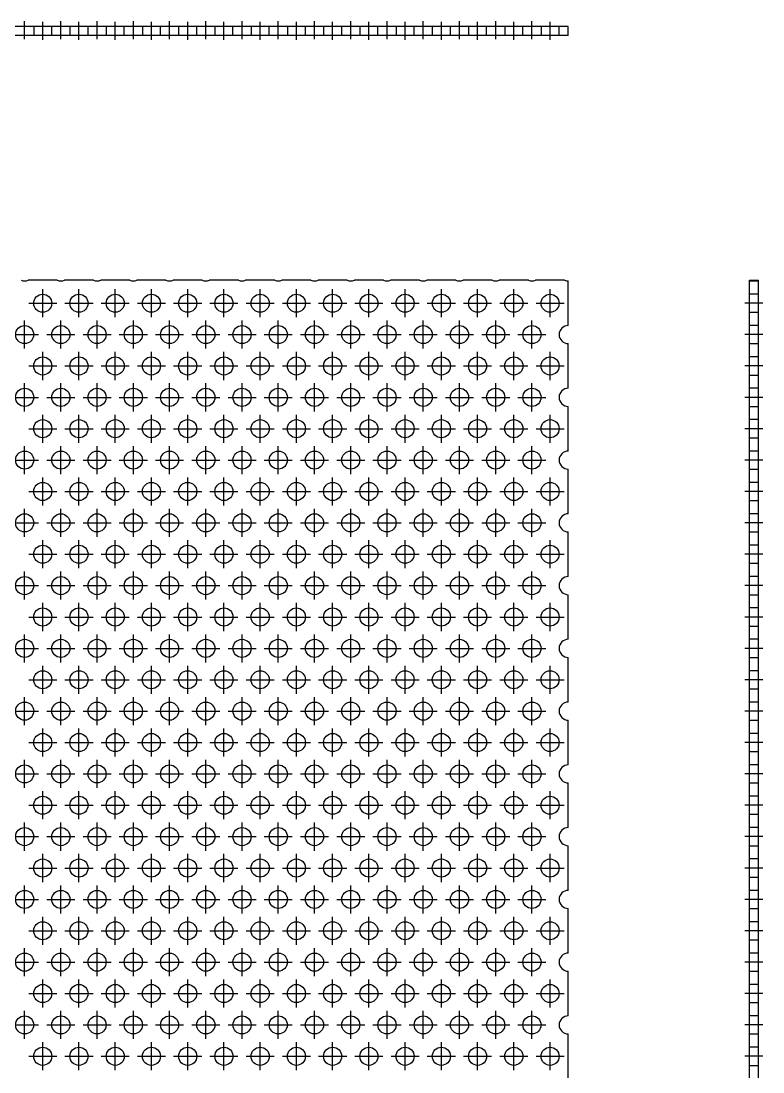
# Model space of a CAD drawing. Extents: x 0 to 161, y -8 to 124.
# Drawn here: x 119.8 to 160.8, y 66.3 to 124.3 of the extents above; entities that cross this region are included whole.
import ezdxf

# ---------------------------------------------------------------- set-up
doc = ezdxf.new("R2010")
doc.units = 0
doc.header["$LTSCALE"] = 0.5
doc.linetypes.add('CENTER', pattern=[50.8, 31.75, -6.35, 6.35, -6.35])
doc.linetypes.add('DASHED', pattern=[19.05, 12.7, -6.35])
for name, color, linetype in [('MSM_CENTER', 1, 'CENTER'), ('MSM_CONTINUOUS', 7, 'CONTINUOUS'), ('MSM_DASHED', 4, 'DASHED')]:
    doc.layers.add(name, color=color, linetype=linetype)

msp = doc.modelspace()

# ---------------------------------------------------------------- linework, layer by layer
at = {"layer": 'MSM_CENTER'}
for p, q in [((120, 123.304), (120, 124.304)), ((121, 123.257), (121, 124.257)), ((122, 123.304), (122, 124.304)), ((123, 123.257), (123, 124.257)), ((124, 123.304), (124, 124.304)), ((125, 123.257), (125, 124.257)), ((126, 123.304), (126, 124.304)), ((127, 123.257), (127, 124.257)), ((128, 123.304), (128, 124.304)), ((129, 123.257), (129, 124.257)), ((130, 123.304), (130, 124.304)), ((131, 123.257), (131, 124.257)), ((132, 123.304), (132, 124.304)), ((133, 123.257), (133, 124.257)), ((134, 123.304), (134, 124.304)), ((135, 123.257), (135, 124.257)), ((136, 123.304), (136, 124.304)), ((137, 123.257), (137, 124.257)), ((138, 123.304), (138, 124.304)), ((139, 123.257), (139, 124.257)), ((140, 123.304), (140, 124.304)), ((141, 123.257), (141, 124.257)), ((142, 123.304), (142, 124.304)), ((143, 123.257), (143, 124.257)), ((144, 123.304), (144, 124.304)), ((145, 123.257), (145, 124.257)), ((146, 123.304), (146, 124.304)), ((147, 123.257), (147, 124.257)), ((148, 123.304), (148, 124.304)), ((149, 123.257), (149, 124.257)), ((121, 107.952), (121, 109.502)), ((123, 107.952), (123, 109.502)), ((125, 107.952), (125, 109.502)), ((127, 107.952), (127, 109.502)), ((129, 107.952), (129, 109.502)), ((131, 107.952), (131, 109.502)), ((133, 107.952), (133, 109.502)), ((135, 107.952), (135, 109.502)), ((137, 107.952), (137, 109.502)), ((139, 107.952), (139, 109.502)), ((141, 107.952), (141, 109.502)), ((143, 107.952), (143, 109.502)), ((145, 107.952), (145, 109.502)), ((147, 107.952), (147, 109.502)), ((149, 107.952), (149, 109.502)), ((120.225, 108.727), (121.775, 108.727)), ((122.225, 108.727), (123.775, 108.727)), ((124.225, 108.727), (125.775, 108.727)), ((126.225, 108.727), (127.775, 108.727)), ((128.225, 108.727), (129.775, 108.727)), ((130.225, 108.727), (131.775, 108.727)), ((132.225, 108.727), (133.775, 108.727)), ((134.225, 108.727), (135.775, 108.727)), ((136.225, 108.727), (137.775, 108.727)), ((138.225, 108.727), (139.775, 108.727)), ((140.225, 108.727), (141.775, 108.727)), ((142.225, 108.727), (143.775, 108.727)), ((144.225, 108.727), (145.775, 108.727)), ((146.225, 108.727), (147.775, 108.727)), ((148.225, 108.727), (149.775, 108.727)), ((160.75, 108.727), (159.75, 108.727)), ((120, 106.22), (120, 107.77)), ((122, 106.22), (122, 107.77)), ((124, 106.22), (124, 107.77)), ((126, 106.22), (126, 107.77)), ((128, 106.22), (128, 107.77)), ((130, 106.22), (130, 107.77)), ((132, 106.22), (132, 107.77)), ((134, 106.22), (134, 107.77)), ((136, 106.22), (136, 107.77)), ((138, 106.22), (138, 107.77)), ((140, 106.22), (140, 107.77)), ((142, 106.22), (142, 107.77)), ((144, 106.22), (144, 107.77)), ((146, 106.22), (146, 107.77)), ((148, 106.22), (148, 107.77)), ((119.225, 106.995), (120.775, 106.995)), ((121.225, 106.995), (122.775, 106.995)), ((123.225, 106.995), (124.775, 106.995)), ((125.225, 106.995), (126.775, 106.995)), ((127.225, 106.995), (128.775, 106.995)), ((129.225, 106.995), (130.775, 106.995)), ((131.225, 106.995), (132.775, 106.995)), ((133.225, 106.995), (134.775, 106.995)), ((135.225, 106.995), (136.775, 106.995)), ((137.225, 106.995), (138.775, 106.995)), ((139.225, 106.995), (140.775, 106.995)), ((141.225, 106.995), (142.775, 106.995)), ((143.225, 106.995), (144.775, 106.995)), ((145.225, 106.995), (146.775, 106.995)), ((147.225, 106.995), (148.775, 106.995)), ((160.75, 106.995), (159.75, 106.995)), ((121, 104.488), (121, 106.038)), ((123, 104.488), (123, 106.038)), ((125, 104.488), (125, 106.038)), ((127, 104.488), (127, 106.038)), ((129, 104.488), (129, 106.038)), ((131, 104.488), (131, 106.038)), ((133, 104.488), (133, 106.038)), ((135, 104.488), (135, 106.038)), ((137, 104.488), (137, 106.038)), ((139, 104.488), (139, 106.038)), ((141, 104.488), (141, 106.038)), ((143, 104.488), (143, 106.038)), ((145, 104.488), (145, 106.038)), ((147, 104.488), (147, 106.038)), ((149, 104.488), (149, 106.038)), ((120.225, 105.263), (121.775, 105.263)), ((122.225, 105.263), (123.775, 105.263)), ((124.225, 105.263), (125.775, 105.263)), ((126.225, 105.263), (127.775, 105.263)), ((128.225, 105.263), (129.775, 105.263)), ((130.225, 105.263), (131.775, 105.263)), ((132.225, 105.263), (133.775, 105.263)), ((134.225, 105.263), (135.775, 105.263)), ((136.225, 105.263), (137.775, 105.263)), ((138.225, 105.263), (139.775, 105.263)), ((140.225, 105.263), (141.775, 105.263)), ((142.225, 105.263), (143.775, 105.263)), ((144.225, 105.263), (145.775, 105.263)), ((146.225, 105.263), (147.775, 105.263)), ((148.225, 105.263), (149.775, 105.263)), ((160.75, 105.263), (159.75, 105.263)), ((120, 102.756), (120, 104.306)), ((122, 102.756), (122, 104.306)), ((124, 102.756), (124, 104.306)), ((126, 102.756), (126, 104.306)), ((128, 102.756), (128, 104.306)), ((130, 102.756), (130, 104.306)), ((132, 102.756), (132, 104.306)), ((134, 102.756), (134, 104.306)), ((136, 102.756), (136, 104.306)), ((138, 102.756), (138, 104.306)), ((140, 102.756), (140, 104.306)), ((142, 102.756), (142, 104.306)), ((144, 102.756), (144, 104.306)), ((146, 102.756), (146, 104.306)), ((148, 102.756), (148, 104.306)), ((119.225, 103.531), (120.775, 103.531)), ((121.225, 103.531), (122.775, 103.531)), ((123.225, 103.531), (124.775, 103.531)), ((125.225, 103.531), (126.775, 103.531)), ((127.225, 103.531), (128.775, 103.531)), ((129.225, 103.531), (130.775, 103.531)), ((131.225, 103.531), (132.775, 103.531)), ((133.225, 103.531), (134.775, 103.531)), ((135.225, 103.531), (136.775, 103.531)), ((137.225, 103.531), (138.775, 103.531)), ((139.225, 103.531), (140.775, 103.531)), ((141.225, 103.531), (142.775, 103.531)), ((143.225, 103.531), (144.775, 103.531)), ((145.225, 103.531), (146.775, 103.531)), ((147.225, 103.531), (148.775, 103.531)), ((160.75, 103.531), (159.75, 103.531)), ((121, 101.024), (121, 102.574)), ((123, 101.024), (123, 102.574)), ((125, 101.024), (125, 102.574)), ((127, 101.024), (127, 102.574)), ((129, 101.024), (129, 102.574)), ((131, 101.024), (131, 102.574)), ((133, 101.024), (133, 102.574)), ((135, 101.024), (135, 102.574)), ((137, 101.024), (137, 102.574)), ((139, 101.024), (139, 102.574)), ((141, 101.024), (141, 102.574)), ((143, 101.024), (143, 102.574)), ((145, 101.024), (145, 102.574)), ((147, 101.024), (147, 102.574)), ((149, 101.024), (149, 102.574)), ((120.225, 101.799), (121.775, 101.799)), ((122.225, 101.799), (123.775, 101.799)), ((124.225, 101.799), (125.775, 101.799)), ((126.225, 101.799), (127.775, 101.799)), ((128.225, 101.799), (129.775, 101.799)), ((130.225, 101.799), (131.775, 101.799)), ((132.225, 101.799), (133.775, 101.799)), ((134.225, 101.799), (135.775, 101.799)), ((136.225, 101.799), (137.775, 101.799)), ((138.225, 101.799), (139.775, 101.799)), ((140.225, 101.799), (141.775, 101.799)), ((142.225, 101.799), (143.775, 101.799)), ((144.225, 101.799), (145.775, 101.799)), ((146.225, 101.799), (147.775, 101.799)), ((148.225, 101.799), (149.775, 101.799)), ((160.75, 101.799), (159.75, 101.799)), ((120, 99.292), (120, 100.842)), ((122, 99.292), (122, 100.842)), ((124, 99.292), (124, 100.842)), ((126, 99.292), (126, 100.842)), ((128, 99.292), (128, 100.842)), ((130, 99.292), (130, 100.842)), ((132, 99.292), (132, 100.842)), ((134, 99.292), (134, 100.842)), ((136, 99.292), (136, 100.842)), ((138, 99.292), (138, 100.842)), ((140, 99.292), (140, 100.842)), ((142, 99.292), (142, 100.842)), ((144, 99.292), (144, 100.842)), ((146, 99.292), (146, 100.842)), ((148, 99.292), (148, 100.842)), ((119.225, 100.067), (120.775, 100.067)), ((121.225, 100.067), (122.775, 100.067)), ((123.225, 100.067), (124.775, 100.067)), ((125.225, 100.067), (126.775, 100.067)), ((127.225, 100.067), (128.775, 100.067)), ((129.225, 100.067), (130.775, 100.067)), ((131.225, 100.067), (132.775, 100.067)), ((133.225, 100.067), (134.775, 100.067)), ((135.225, 100.067), (136.775, 100.067)), ((137.225, 100.067), (138.775, 100.067)), ((139.225, 100.067), (140.775, 100.067)), ((141.225, 100.067), (142.775, 100.067)), ((143.225, 100.067), (144.775, 100.067)), ((145.225, 100.067), (146.775, 100.067)), ((147.225, 100.067), (148.775, 100.067)), ((160.75, 100.067), (159.75, 100.067)), ((121, 97.56), (121, 99.11)), ((123, 97.56), (123, 99.11)), ((125, 97.56), (125, 99.11)), ((127, 97.56), (127, 99.11)), ((129, 97.56), (129, 99.11)), ((131, 97.56), (131, 99.11)), ((133, 97.56), (133, 99.11)), ((135, 97.56), (135, 99.11)), ((137, 97.56), (137, 99.11)), ((139, 97.56), (139, 99.11)), ((141, 97.56), (141, 99.11)), ((143, 97.56), (143, 99.11)), ((145, 97.56), (145, 99.11)), ((147, 97.56), (147, 99.11)), ((149, 97.56), (149, 99.11)), ((120.225, 98.335), (121.775, 98.335)), ((122.225, 98.335), (123.775, 98.335)), ((124.225, 98.335), (125.775, 98.335)), ((126.225, 98.335), (127.775, 98.335)), ((128.225, 98.335), (129.775, 98.335)), ((130.225, 98.335), (131.775, 98.335)), ((132.225, 98.335), (133.775, 98.335)), ((134.225, 98.335), (135.775, 98.335)), ((136.225, 98.335), (137.775, 98.335)), ((138.225, 98.335), (139.775, 98.335)), ((140.225, 98.335), (141.775, 98.335)), ((142.225, 98.335), (143.775, 98.335)), ((144.225, 98.335), (145.775, 98.335)), ((146.225, 98.335), (147.775, 98.335)), ((148.225, 98.335), (149.775, 98.335)), ((160.75, 98.335), (159.75, 98.335)), ((120, 95.828), (120, 97.378)), ((122, 95.828), (122, 97.378)), ((124, 95.828), (124, 97.378)), ((126, 95.828), (126, 97.378)), ((128, 95.828), (128, 97.378)), ((130, 95.828), (130, 97.378)), ((132, 95.828), (132, 97.378)), ((134, 95.828), (134, 97.378)), ((136, 95.828), (136, 97.378)), ((138, 95.828), (138, 97.378)), ((140, 95.828), (140, 97.378)), ((142, 95.828), (142, 97.378)), ((144, 95.828), (144, 97.378)), ((146, 95.828), (146, 97.378)), ((148, 95.828), (148, 97.378)), ((119.225, 96.603), (120.775, 96.603)), ((121.225, 96.603), (122.775, 96.603)), ((123.225, 96.603), (124.775, 96.603)), ((125.225, 96.603), (126.775, 96.603)), ((127.225, 96.603), (128.775, 96.603)), ((129.225, 96.603), (130.775, 96.603)), ((131.225, 96.603), (132.775, 96.603)), ((133.225, 96.603), (134.775, 96.603)), ((135.225, 96.603), (136.775, 96.603)), ((137.225, 96.603), (138.775, 96.603)), ((139.225, 96.603), (140.775, 96.603)), ((141.225, 96.603), (142.775, 96.603)), ((143.225, 96.603), (144.775, 96.603)), ((145.225, 96.603), (146.775, 96.603)), ((147.225, 96.603), (148.775, 96.603)), ((160.75, 96.603), (159.75, 96.603)), ((121, 94.095), (121, 95.645)), ((123, 94.095), (123, 95.645)), ((125, 94.095), (125, 95.645)), ((127, 94.095), (127, 95.645)), ((129, 94.095), (129, 95.645)), ((131, 94.095), (131, 95.645)), ((133, 94.095), (133, 95.645)), ((135, 94.095), (135, 95.645)), ((137, 94.095), (137, 95.645)), ((139, 94.095), (139, 95.645)), ((141, 94.095), (141, 95.645)), ((143, 94.095), (143, 95.645)), ((145, 94.095), (145, 95.645)), ((147, 94.095), (147, 95.645)), ((149, 94.095), (149, 95.645)), ((120.225, 94.87), (121.775, 94.87)), ((122.225, 94.87), (123.775, 94.87)), ((124.225, 94.87), (125.775, 94.87)), ((126.225, 94.87), (127.775, 94.87)), ((128.225, 94.87), (129.775, 94.87)), ((130.225, 94.87), (131.775, 94.87)), ((132.225, 94.87), (133.775, 94.87)), ((134.225, 94.87), (135.775, 94.87)), ((136.225, 94.87), (137.775, 94.87)), ((138.225, 94.87), (139.775, 94.87)), ((140.225, 94.87), (141.775, 94.87)), ((142.225, 94.87), (143.775, 94.87)), ((144.225, 94.87), (145.775, 94.87)), ((146.225, 94.87), (147.775, 94.87)), ((148.225, 94.87), (149.775, 94.87)), ((160.75, 94.87), (159.75, 94.87)), ((120, 92.363), (120, 93.913)), ((122, 92.363), (122, 93.913)), ((124, 92.363), (124, 93.913)), ((126, 92.363), (126, 93.913)), ((128, 92.363), (128, 93.913)), ((130, 92.363), (130, 93.913)), ((132, 92.363), (132, 93.913)), ((134, 92.363), (134, 93.913)), ((136, 92.363), (136, 93.913)), ((138, 92.363), (138, 93.913)), ((140, 92.363), (140, 93.913)), ((142, 92.363), (142, 93.913)), ((144, 92.363), (144, 93.913)), ((146, 92.363), (146, 93.913)), ((148, 92.363), (148, 93.913)), ((119.225, 93.138), (120.775, 93.138)), ((121.225, 93.138), (122.775, 93.138)), ((123.225, 93.138), (124.775, 93.138)), ((125.225, 93.138), (126.775, 93.138)), ((127.225, 93.138), (128.775, 93.138)), ((129.225, 93.138), (130.775, 93.138)), ((131.225, 93.138), (132.775, 93.138)), ((133.225, 93.138), (134.775, 93.138)), ((135.225, 93.138), (136.775, 93.138)), ((137.225, 93.138), (138.775, 93.138)), ((139.225, 93.138), (140.775, 93.138)), ((141.225, 93.138), (142.775, 93.138)), ((143.225, 93.138), (144.775, 93.138)), ((145.225, 93.138), (146.775, 93.138)), ((147.225, 93.138), (148.775, 93.138)), ((160.75, 93.138), (159.75, 93.138)), ((121, 90.631), (121, 92.181)), ((123, 90.631), (123, 92.181)), ((125, 90.631), (125, 92.181)), ((127, 90.631), (127, 92.181)), ((129, 90.631), (129, 92.181)), ((131, 90.631), (131, 92.181)), ((133, 90.631), (133, 92.181)), ((135, 90.631), (135, 92.181)), ((137, 90.631), (137, 92.181)), ((139, 90.631), (139, 92.181)), ((141, 90.631), (141, 92.181)), ((143, 90.631), (143, 92.181)), ((145, 90.631), (145, 92.181)), ((147, 90.631), (147, 92.181)), ((149, 90.631), (149, 92.181)), ((120.225, 91.406), (121.775, 91.406)), ((122.225, 91.406), (123.775, 91.406)), ((124.225, 91.406), (125.775, 91.406)), ((126.225, 91.406), (127.775, 91.406)), ((128.225, 91.406), (129.775, 91.406)), ((130.225, 91.406), (131.775, 91.406)), ((132.225, 91.406), (133.775, 91.406)), ((134.225, 91.406), (135.775, 91.406)), ((136.225, 91.406), (137.775, 91.406)), ((138.225, 91.406), (139.775, 91.406)), ((140.225, 91.406), (141.775, 91.406)), ((142.225, 91.406), (143.775, 91.406)), ((144.225, 91.406), (145.775, 91.406)), ((146.225, 91.406), (147.775, 91.406)), ((148.225, 91.406), (149.775, 91.406)), ((160.75, 91.406), (159.75, 91.406)), ((120, 88.899), (120, 90.449)), ((122, 88.899), (122, 90.449)), ((124, 88.899), (124, 90.449)), ((126, 88.899), (126, 90.449)), ((128, 88.899), (128, 90.449)), ((130, 88.899), (130, 90.449)), ((132, 88.899), (132, 90.449)), ((134, 88.899), (134, 90.449)), ((136, 88.899), (136, 90.449)), ((138, 88.899), (138, 90.449)), ((140, 88.899), (140, 90.449)), ((142, 88.899), (142, 90.449)), ((144, 88.899), (144, 90.449)), ((146, 88.899), (146, 90.449)), ((148, 88.899), (148, 90.449)), ((119.225, 89.674), (120.775, 89.674)), ((121.225, 89.674), (122.775, 89.674)), ((123.225, 89.674), (124.775, 89.674)), ((125.225, 89.674), (126.775, 89.674)), ((127.225, 89.674), (128.775, 89.674)), ((129.225, 89.674), (130.775, 89.674)), ((131.225, 89.674), (132.775, 89.674)), ((133.225, 89.674), (134.775, 89.674)), ((135.225, 89.674), (136.775, 89.674)), ((137.225, 89.674), (138.775, 89.674)), ((139.225, 89.674), (140.775, 89.674)), ((141.225, 89.674), (142.775, 89.674)), ((143.225, 89.674), (144.775, 89.674)), ((145.225, 89.674), (146.775, 89.674)), ((147.225, 89.674), (148.775, 89.674)), ((160.75, 89.674), (159.75, 89.674)), ((121, 87.167), (121, 88.717)), ((123, 87.167), (123, 88.717)), ((125, 87.167), (125, 88.717)), ((127, 87.167), (127, 88.717)), ((129, 87.167), (129, 88.717)), ((131, 87.167), (131, 88.717)), ((133, 87.167), (133, 88.717)), ((135, 87.167), (135, 88.717)), ((137, 87.167), (137, 88.717)), ((139, 87.167), (139, 88.717)), ((141, 87.167), (141, 88.717)), ((143, 87.167), (143, 88.717)), ((145, 87.167), (145, 88.717)), ((147, 87.167), (147, 88.717)), ((149, 87.167), (149, 88.717)), ((120.225, 87.942), (121.775, 87.942)), ((122.225, 87.942), (123.775, 87.942)), ((124.225, 87.942), (125.775, 87.942)), ((126.225, 87.942), (127.775, 87.942)), ((128.225, 87.942), (129.775, 87.942)), ((130.225, 87.942), (131.775, 87.942)), ((132.225, 87.942), (133.775, 87.942)), ((134.225, 87.942), (135.775, 87.942)), ((136.225, 87.942), (137.775, 87.942)), ((138.225, 87.942), (139.775, 87.942)), ((140.225, 87.942), (141.775, 87.942)), ((142.225, 87.942), (143.775, 87.942)), ((144.225, 87.942), (145.775, 87.942)), ((146.225, 87.942), (147.775, 87.942)), ((148.225, 87.942), (149.775, 87.942)), ((160.75, 87.942), (159.75, 87.942)), ((120, 85.435), (120, 86.985)), ((122, 85.435), (122, 86.985)), ((124, 85.435), (124, 86.985)), ((126, 85.435), (126, 86.985)), ((128, 85.435), (128, 86.985)), ((130, 85.435), (130, 86.985)), ((132, 85.435), (132, 86.985)), ((134, 85.435), (134, 86.985)), ((136, 85.435), (136, 86.985)), ((138, 85.435), (138, 86.985)), ((140, 85.435), (140, 86.985)), ((142, 85.435), (142, 86.985)), ((144, 85.435), (144, 86.985)), ((146, 85.435), (146, 86.985)), ((148, 85.435), (148, 86.985)), ((119.225, 86.21), (120.775, 86.21)), ((121.225, 86.21), (122.775, 86.21)), ((123.225, 86.21), (124.775, 86.21)), ((125.225, 86.21), (126.775, 86.21)), ((127.225, 86.21), (128.775, 86.21)), ((129.225, 86.21), (130.775, 86.21)), ((131.225, 86.21), (132.775, 86.21)), ((133.225, 86.21), (134.775, 86.21)), ((135.225, 86.21), (136.775, 86.21)), ((137.225, 86.21), (138.775, 86.21)), ((139.225, 86.21), (140.775, 86.21)), ((141.225, 86.21), (142.775, 86.21)), ((143.225, 86.21), (144.775, 86.21)), ((145.225, 86.21), (146.775, 86.21)), ((147.225, 86.21), (148.775, 86.21)), ((160.75, 86.21), (159.75, 86.21)), ((121, 83.703), (121, 85.253)), ((123, 83.703), (123, 85.253)), ((125, 83.703), (125, 85.253)), ((127, 83.703), (127, 85.253)), ((129, 83.703), (129, 85.253)), ((131, 83.703), (131, 85.253)), ((133, 83.703), (133, 85.253)), ((135, 83.703), (135, 85.253)), ((137, 83.703), (137, 85.253)), ((139, 83.703), (139, 85.253)), ((141, 83.703), (141, 85.253)), ((143, 83.703), (143, 85.253)), ((145, 83.703), (145, 85.253)), ((147, 83.703), (147, 85.253)), ((149, 83.703), (149, 85.253)), ((120.225, 84.478), (121.775, 84.478)), ((122.225, 84.478), (123.775, 84.478)), ((124.225, 84.478), (125.775, 84.478)), ((126.225, 84.478), (127.775, 84.478)), ((128.225, 84.478), (129.775, 84.478)), ((130.225, 84.478), (131.775, 84.478)), ((132.225, 84.478), (133.775, 84.478)), ((134.225, 84.478), (135.775, 84.478)), ((136.225, 84.478), (137.775, 84.478)), ((138.225, 84.478), (139.775, 84.478)), ((140.225, 84.478), (141.775, 84.478)), ((142.225, 84.478), (143.775, 84.478)), ((144.225, 84.478), (145.775, 84.478)), ((146.225, 84.478), (147.775, 84.478)), ((148.225, 84.478), (149.775, 84.478)), ((160.75, 84.478), (159.75, 84.478)), ((120, 81.971), (120, 83.521)), ((122, 81.971), (122, 83.521)), ((124, 81.971), (124, 83.521)), ((126, 81.971), (126, 83.521)), ((128, 81.971), (128, 83.521)), ((130, 81.971), (130, 83.521)), ((132, 81.971), (132, 83.521)), ((134, 81.971), (134, 83.521)), ((136, 81.971), (136, 83.521)), ((138, 81.971), (138, 83.521)), ((140, 81.971), (140, 83.521)), ((142, 81.971), (142, 83.521)), ((144, 81.971), (144, 83.521)), ((146, 81.971), (146, 83.521)), ((148, 81.971), (148, 83.521)), ((119.225, 82.746), (120.775, 82.746)), ((121.225, 82.746), (122.775, 82.746)), ((123.225, 82.746), (124.775, 82.746)), ((125.225, 82.746), (126.775, 82.746)), ((127.225, 82.746), (128.775, 82.746)), ((129.225, 82.746), (130.775, 82.746)), ((131.225, 82.746), (132.775, 82.746)), ((133.225, 82.746), (134.775, 82.746)), ((135.225, 82.746), (136.775, 82.746)), ((137.225, 82.746), (138.775, 82.746)), ((139.225, 82.746), (140.775, 82.746)), ((141.225, 82.746), (142.775, 82.746)), ((143.225, 82.746), (144.775, 82.746)), ((145.225, 82.746), (146.775, 82.746)), ((147.225, 82.746), (148.775, 82.746)), ((160.75, 82.746), (159.75, 82.746)), ((121, 80.239), (121, 81.789)), ((123, 80.239), (123, 81.789)), ((125, 80.239), (125, 81.789)), ((127, 80.239), (127, 81.789)), ((129, 80.239), (129, 81.789)), ((131, 80.239), (131, 81.789)), ((133, 80.239), (133, 81.789)), ((135, 80.239), (135, 81.789)), ((137, 80.239), (137, 81.789)), ((139, 80.239), (139, 81.789)), ((141, 80.239), (141, 81.789)), ((143, 80.239), (143, 81.789)), ((145, 80.239), (145, 81.789)), ((147, 80.239), (147, 81.789)), ((149, 80.239), (149, 81.789)), ((120.225, 81.014), (121.775, 81.014)), ((122.225, 81.014), (123.775, 81.014)), ((124.225, 81.014), (125.775, 81.014)), ((126.225, 81.014), (127.775, 81.014)), ((128.225, 81.014), (129.775, 81.014)), ((130.225, 81.014), (131.775, 81.014)), ((132.225, 81.014), (133.775, 81.014)), ((134.225, 81.014), (135.775, 81.014)), ((136.225, 81.014), (137.775, 81.014)), ((138.225, 81.014), (139.775, 81.014)), ((140.225, 81.014), (141.775, 81.014)), ((142.225, 81.014), (143.775, 81.014)), ((144.225, 81.014), (145.775, 81.014)), ((146.225, 81.014), (147.775, 81.014)), ((148.225, 81.014), (149.775, 81.014)), ((160.75, 81.014), (159.75, 81.014)), ((120, 78.507), (120, 80.057)), ((122, 78.507), (122, 80.057)), ((124, 78.507), (124, 80.057)), ((126, 78.507), (126, 80.057)), ((128, 78.507), (128, 80.057)), ((130, 78.507), (130, 80.057)), ((132, 78.507), (132, 80.057)), ((134, 78.507), (134, 80.057)), ((136, 78.507), (136, 80.057)), ((138, 78.507), (138, 80.057)), ((140, 78.507), (140, 80.057)), ((142, 78.507), (142, 80.057)), ((144, 78.507), (144, 80.057)), ((146, 78.507), (146, 80.057)), ((148, 78.507), (148, 80.057)), ((119.225, 79.282), (120.775, 79.282)), ((121.225, 79.282), (122.775, 79.282)), ((123.225, 79.282), (124.775, 79.282)), ((125.225, 79.282), (126.775, 79.282)), ((127.225, 79.282), (128.775, 79.282)), ((129.225, 79.282), (130.775, 79.282)), ((131.225, 79.282), (132.775, 79.282)), ((133.225, 79.282), (134.775, 79.282)), ((135.225, 79.282), (136.775, 79.282)), ((137.225, 79.282), (138.775, 79.282)), ((139.225, 79.282), (140.775, 79.282)), ((141.225, 79.282), (142.775, 79.282)), ((143.225, 79.282), (144.775, 79.282)), ((145.225, 79.282), (146.775, 79.282)), ((147.225, 79.282), (148.775, 79.282)), ((160.75, 79.282), (159.75, 79.282)), ((121, 76.775), (121, 78.325)), ((123, 76.775), (123, 78.325)), ((125, 76.775), (125, 78.325)), ((127, 76.775), (127, 78.325)), ((129, 76.775), (129, 78.325)), ((131, 76.775), (131, 78.325)), ((133, 76.775), (133, 78.325)), ((135, 76.775), (135, 78.325)), ((137, 76.775), (137, 78.325)), ((139, 76.775), (139, 78.325)), ((141, 76.775), (141, 78.325)), ((143, 76.775), (143, 78.325)), ((145, 76.775), (145, 78.325)), ((147, 76.775), (147, 78.325)), ((149, 76.775), (149, 78.325)), ((120.225, 77.55), (121.775, 77.55)), ((122.225, 77.55), (123.775, 77.55)), ((124.225, 77.55), (125.775, 77.55)), ((126.225, 77.55), (127.775, 77.55)), ((128.225, 77.55), (129.775, 77.55)), ((130.225, 77.55), (131.775, 77.55)), ((132.225, 77.55), (133.775, 77.55)), ((134.225, 77.55), (135.775, 77.55)), ((136.225, 77.55), (137.775, 77.55)), ((138.225, 77.55), (139.775, 77.55)), ((140.225, 77.55), (141.775, 77.55)), ((142.225, 77.55), (143.775, 77.55)), ((144.225, 77.55), (145.775, 77.55)), ((146.225, 77.55), (147.775, 77.55)), ((148.225, 77.55), (149.775, 77.55)), ((160.75, 77.55), (159.75, 77.55)), ((120, 75.043), (120, 76.593)), ((122, 75.043), (122, 76.593)), ((124, 75.043), (124, 76.593)), ((126, 75.043), (126, 76.593)), ((128, 75.043), (128, 76.593)), ((130, 75.043), (130, 76.593)), ((132, 75.043), (132, 76.593)), ((134, 75.043), (134, 76.593)), ((136, 75.043), (136, 76.593)), ((138, 75.043), (138, 76.593)), ((140, 75.043), (140, 76.593)), ((142, 75.043), (142, 76.593)), ((144, 75.043), (144, 76.593)), ((146, 75.043), (146, 76.593)), ((148, 75.043), (148, 76.593)), ((119.225, 75.818), (120.775, 75.818)), ((121.225, 75.818), (122.775, 75.818)), ((123.225, 75.818), (124.775, 75.818)), ((125.225, 75.818), (126.775, 75.818)), ((127.225, 75.818), (128.775, 75.818)), ((129.225, 75.818), (130.775, 75.818)), ((131.225, 75.818), (132.775, 75.818)), ((133.225, 75.818), (134.775, 75.818)), ((135.225, 75.818), (136.775, 75.818)), ((137.225, 75.818), (138.775, 75.818)), ((139.225, 75.818), (140.775, 75.818)), ((141.225, 75.818), (142.775, 75.818)), ((143.225, 75.818), (144.775, 75.818)), ((145.225, 75.818), (146.775, 75.818)), ((147.225, 75.818), (148.775, 75.818)), ((160.75, 75.818), (159.75, 75.818)), ((121, 73.311), (121, 74.861)), ((123, 73.311), (123, 74.861)), ((125, 73.311), (125, 74.861)), ((127, 73.311), (127, 74.861)), ((129, 73.311), (129, 74.861)), ((131, 73.311), (131, 74.861)), ((133, 73.311), (133, 74.861)), ((135, 73.311), (135, 74.861)), ((137, 73.311), (137, 74.861)), ((139, 73.311), (139, 74.861)), ((141, 73.311), (141, 74.861)), ((143, 73.311), (143, 74.861)), ((145, 73.311), (145, 74.861)), ((147, 73.311), (147, 74.861)), ((149, 73.311), (149, 74.861)), ((120.225, 74.086), (121.775, 74.086)), ((122.225, 74.086), (123.775, 74.086)), ((124.225, 74.086), (125.775, 74.086)), ((126.225, 74.086), (127.775, 74.086)), ((128.225, 74.086), (129.775, 74.086)), ((130.225, 74.086), (131.775, 74.086)), ((132.225, 74.086), (133.775, 74.086)), ((134.225, 74.086), (135.775, 74.086)), ((136.225, 74.086), (137.775, 74.086)), ((138.225, 74.086), (139.775, 74.086)), ((140.225, 74.086), (141.775, 74.086)), ((142.225, 74.086), (143.775, 74.086)), ((144.225, 74.086), (145.775, 74.086)), ((146.225, 74.086), (147.775, 74.086)), ((148.225, 74.086), (149.775, 74.086)), ((160.75, 74.086), (159.75, 74.086)), ((120, 71.579), (120, 73.129)), ((122, 71.579), (122, 73.129)), ((124, 71.579), (124, 73.129)), ((126, 71.579), (126, 73.129)), ((128, 71.579), (128, 73.129)), ((130, 71.579), (130, 73.129)), ((132, 71.579), (132, 73.129)), ((134, 71.579), (134, 73.129)), ((136, 71.579), (136, 73.129)), ((138, 71.579), (138, 73.129)), ((140, 71.579), (140, 73.129)), ((142, 71.579), (142, 73.129)), ((144, 71.579), (144, 73.129)), ((146, 71.579), (146, 73.129)), ((148, 71.579), (148, 73.129)), ((119.225, 72.354), (120.775, 72.354)), ((121.225, 72.354), (122.775, 72.354)), ((123.225, 72.354), (124.775, 72.354)), ((125.225, 72.354), (126.775, 72.354)), ((127.225, 72.354), (128.775, 72.354)), ((129.225, 72.354), (130.775, 72.354)), ((131.225, 72.354), (132.775, 72.354)), ((133.225, 72.354), (134.775, 72.354)), ((135.225, 72.354), (136.775, 72.354)), ((137.225, 72.354), (138.775, 72.354)), ((139.225, 72.354), (140.775, 72.354)), ((141.225, 72.354), (142.775, 72.354)), ((143.225, 72.354), (144.775, 72.354)), ((145.225, 72.354), (146.775, 72.354)), ((147.225, 72.354), (148.775, 72.354)), ((160.75, 72.354), (159.75, 72.354)), ((121, 69.847), (121, 71.397)), ((123, 69.847), (123, 71.397)), ((125, 69.847), (125, 71.397)), ((127, 69.847), (127, 71.397)), ((129, 69.847), (129, 71.397)), ((131, 69.847), (131, 71.397)), ((133, 69.847), (133, 71.397)), ((135, 69.847), (135, 71.397)), ((137, 69.847), (137, 71.397)), ((139, 69.847), (139, 71.397)), ((141, 69.847), (141, 71.397)), ((143, 69.847), (143, 71.397)), ((145, 69.847), (145, 71.397)), ((147, 69.847), (147, 71.397)), ((149, 69.847), (149, 71.397)), ((120.225, 70.622), (121.775, 70.622)), ((122.225, 70.622), (123.775, 70.622)), ((124.225, 70.622), (125.775, 70.622)), ((126.225, 70.622), (127.775, 70.622)), ((128.225, 70.622), (129.775, 70.622)), ((130.225, 70.622), (131.775, 70.622)), ((132.225, 70.622), (133.775, 70.622)), ((134.225, 70.622), (135.775, 70.622)), ((136.225, 70.622), (137.775, 70.622)), ((138.225, 70.622), (139.775, 70.622)), ((140.225, 70.622), (141.775, 70.622)), ((142.225, 70.622), (143.775, 70.622)), ((144.225, 70.622), (145.775, 70.622)), ((146.225, 70.622), (147.775, 70.622)), ((148.225, 70.622), (149.775, 70.622)), ((160.75, 70.622), (159.75, 70.622)), ((120, 68.115), (120, 69.665)), ((122, 68.115), (122, 69.665)), ((124, 68.115), (124, 69.665)), ((126, 68.115), (126, 69.665)), ((128, 68.115), (128, 69.665)), ((130, 68.115), (130, 69.665)), ((132, 68.115), (132, 69.665)), ((134, 68.115), (134, 69.665)), ((136, 68.115), (136, 69.665)), ((138, 68.115), (138, 69.665)), ((140, 68.115), (140, 69.665)), ((142, 68.115), (142, 69.665)), ((144, 68.115), (144, 69.665)), ((146, 68.115), (146, 69.665)), ((148, 68.115), (148, 69.665)), ((119.225, 68.89), (120.775, 68.89)), ((121.225, 68.89), (122.775, 68.89)), ((123.225, 68.89), (124.775, 68.89)), ((125.225, 68.89), (126.775, 68.89)), ((127.225, 68.89), (128.775, 68.89)), ((129.225, 68.89), (130.775, 68.89)), ((131.225, 68.89), (132.775, 68.89)), ((133.225, 68.89), (134.775, 68.89)), ((135.225, 68.89), (136.775, 68.89)), ((137.225, 68.89), (138.775, 68.89)), ((139.225, 68.89), (140.775, 68.89)), ((141.225, 68.89), (142.775, 68.89)), ((143.225, 68.89), (144.775, 68.89)), ((145.225, 68.89), (146.775, 68.89)), ((147.225, 68.89), (148.775, 68.89)), ((160.75, 68.89), (159.75, 68.89)), ((121, 66.383), (121, 67.933)), ((123, 66.383), (123, 67.933)), ((125, 66.383), (125, 67.933)), ((127, 66.383), (127, 67.933)), ((129, 66.383), (129, 67.933)), ((131, 66.383), (131, 67.933)), ((133, 66.383), (133, 67.933)), ((135, 66.383), (135, 67.933)), ((137, 66.383), (137, 67.933)), ((139, 66.383), (139, 67.933)), ((141, 66.383), (141, 67.933)), ((143, 66.383), (143, 67.933)), ((145, 66.383), (145, 67.933)), ((147, 66.383), (147, 67.933)), ((149, 66.383), (149, 67.933)), ((120.225, 67.158), (121.775, 67.158)), ((122.225, 67.158), (123.775, 67.158)), ((124.225, 67.158), (125.775, 67.158)), ((126.225, 67.158), (127.775, 67.158)), ((128.225, 67.158), (129.775, 67.158)), ((130.225, 67.158), (131.775, 67.158)), ((132.225, 67.158), (133.775, 67.158)), ((134.225, 67.158), (135.775, 67.158)), ((136.225, 67.158), (137.775, 67.158)), ((138.225, 67.158), (139.775, 67.158)), ((140.225, 67.158), (141.775, 67.158)), ((142.225, 67.158), (143.775, 67.158)), ((144.225, 67.158), (145.775, 67.158)), ((146.225, 67.158), (147.775, 67.158)), ((148.225, 67.158), (149.775, 67.158)), ((160.75, 67.158), (159.75, 67.158))]:
    msp.add_line(p, q, dxfattribs=at)
at = {"layer": 'MSM_CONTINUOUS'}
for p, q in [((150, 124.007), (0, 124.007)), ((150, 123.507), (150, 124.007)), ((150, 123.507), (0, 123.507)), ((121.802, 110), (120.198, 110)), ((123.802, 110), (122.198, 110)), ((125.802, 110), (124.198, 110)), ((127.802, 110), (126.198, 110)), ((129.802, 110), (128.198, 110)), ((131.802, 110), (130.198, 110)), ((133.802, 110), (132.198, 110)), ((135.802, 110), (134.198, 110)), ((137.802, 110), (136.198, 110)), ((139.802, 110), (138.198, 110)), ((141.802, 110), (140.198, 110)), ((143.802, 110), (142.198, 110)), ((145.802, 110), (144.198, 110)), ((147.802, 110), (146.198, 110)), ((149.802, 110), (148.198, 110)), ((150, 107.495), (150, 109.959)), ((160, 110), (160.5, 110)), ((160, 10), (160, 110)), ((160.5, 10), (160.5, 110)), ((150, 104.031), (150, 106.495)), ((150, 100.567), (150, 103.031)), ((150, 97.103), (150, 99.567)), ((150, 93.638), (150, 96.103)), ((150, 90.174), (150, 92.638)), ((150, 86.71), (150, 89.174)), ((150, 83.246), (150, 85.71)), ((150, 79.782), (150, 82.246)), ((150, 76.318), (150, 78.782)), ((150, 72.854), (150, 75.318)), ((150, 69.39), (150, 71.854)), ((150, 65.926), (150, 68.39))]:
    msp.add_line(p, q, dxfattribs=at)
for centre in [(121, 108.727), (123, 108.727), (125, 108.727), (127, 108.727), (129, 108.727), (131, 108.727), (133, 108.727), (135, 108.727), (137, 108.727), (139, 108.727), (141, 108.727), (143, 108.727), (145, 108.727), (147, 108.727), (149, 108.727), (120, 106.995), (122, 106.995), (124, 106.995), (126, 106.995), (128, 106.995), (130, 106.995), (132, 106.995), (134, 106.995), (136, 106.995), (138, 106.995), (140, 106.995), (142, 106.995), (144, 106.995), (146, 106.995), (148, 106.995), (121, 105.263), (123, 105.263), (125, 105.263), (127, 105.263), (129, 105.263), (131, 105.263), (133, 105.263), (135, 105.263), (137, 105.263), (139, 105.263), (141, 105.263), (143, 105.263), (145, 105.263), (147, 105.263), (149, 105.263), (120, 103.531), (122, 103.531), (124, 103.531), (126, 103.531), (128, 103.531), (130, 103.531), (132, 103.531), (134, 103.531), (136, 103.531), (138, 103.531), (140, 103.531), (142, 103.531), (144, 103.531), (146, 103.531), (148, 103.531), (121, 101.799), (123, 101.799), (125, 101.799), (127, 101.799), (129, 101.799), (131, 101.799), (133, 101.799), (135, 101.799), (137, 101.799), (139, 101.799), (141, 101.799), (143, 101.799), (145, 101.799), (147, 101.799), (149, 101.799), (120, 100.067), (122, 100.067), (124, 100.067), (126, 100.067), (128, 100.067), (130, 100.067), (132, 100.067), (134, 100.067), (136, 100.067), (138, 100.067), (140, 100.067), (142, 100.067), (144, 100.067), (146, 100.067), (148, 100.067), (121, 98.335), (123, 98.335), (125, 98.335), (127, 98.335), (129, 98.335), (131, 98.335), (133, 98.335), (135, 98.335), (137, 98.335), (139, 98.335), (141, 98.335), (143, 98.335), (145, 98.335), (147, 98.335), (149, 98.335), (120, 96.603), (122, 96.603), (124, 96.603), (126, 96.603), (128, 96.603), (130, 96.603), (132, 96.603), (134, 96.603), (136, 96.603), (138, 96.603), (140, 96.603), (142, 96.603), (144, 96.603), (146, 96.603), (148, 96.603), (121, 94.87), (123, 94.87), (125, 94.87), (127, 94.87), (129, 94.87), (131, 94.87), (133, 94.87), (135, 94.87), (137, 94.87), (139, 94.87), (141, 94.87), (143, 94.87), (145, 94.87), (147, 94.87), (149, 94.87), (120, 93.138), (122, 93.138), (124, 93.138), (126, 93.138), (128, 93.138), (130, 93.138), (132, 93.138), (134, 93.138), (136, 93.138), (138, 93.138), (140, 93.138), (142, 93.138), (144, 93.138), (146, 93.138), (148, 93.138), (121, 91.406), (123, 91.406), (125, 91.406), (127, 91.406), (129, 91.406), (131, 91.406), (133, 91.406), (135, 91.406), (137, 91.406), (139, 91.406), (141, 91.406), (143, 91.406), (145, 91.406), (147, 91.406), (149, 91.406), (120, 89.674), (122, 89.674), (124, 89.674), (126, 89.674), (128, 89.674), (130, 89.674), (132, 89.674), (134, 89.674), (136, 89.674), (138, 89.674), (140, 89.674), (142, 89.674), (144, 89.674), (146, 89.674), (148, 89.674), (121, 87.942), (123, 87.942), (125, 87.942), (127, 87.942), (129, 87.942), (131, 87.942), (133, 87.942), (135, 87.942), (137, 87.942), (139, 87.942), (141, 87.942), (143, 87.942), (145, 87.942), (147, 87.942), (149, 87.942), (120, 86.21), (122, 86.21), (124, 86.21), (126, 86.21), (128, 86.21), (130, 86.21), (132, 86.21), (134, 86.21), (136, 86.21), (138, 86.21), (140, 86.21), (142, 86.21), (144, 86.21), (146, 86.21), (148, 86.21), (121, 84.478), (123, 84.478), (125, 84.478), (127, 84.478), (129, 84.478), (131, 84.478), (133, 84.478), (135, 84.478), (137, 84.478), (139, 84.478), (141, 84.478), (143, 84.478), (145, 84.478), (147, 84.478), (149, 84.478), (120, 82.746), (122, 82.746), (124, 82.746), (126, 82.746), (128, 82.746), (130, 82.746), (132, 82.746), (134, 82.746), (136, 82.746), (138, 82.746), (140, 82.746), (142, 82.746), (144, 82.746), (146, 82.746), (148, 82.746), (121, 81.014), (123, 81.014), (125, 81.014), (127, 81.014), (129, 81.014), (131, 81.014), (133, 81.014), (135, 81.014), (137, 81.014), (139, 81.014), (141, 81.014), (143, 81.014), (145, 81.014), (147, 81.014), (149, 81.014), (120, 79.282), (122, 79.282), (124, 79.282), (126, 79.282), (128, 79.282), (130, 79.282), (132, 79.282), (134, 79.282), (136, 79.282), (138, 79.282), (140, 79.282), (142, 79.282), (144, 79.282), (146, 79.282), (148, 79.282), (121, 77.55), (123, 77.55), (125, 77.55), (127, 77.55), (129, 77.55), (131, 77.55), (133, 77.55), (135, 77.55), (137, 77.55), (139, 77.55), (141, 77.55), (143, 77.55), (145, 77.55), (147, 77.55), (149, 77.55), (120, 75.818), (122, 75.818), (124, 75.818), (126, 75.818), (128, 75.818), (130, 75.818), (132, 75.818), (134, 75.818), (136, 75.818), (138, 75.818), (140, 75.818), (142, 75.818), (144, 75.818), (146, 75.818), (148, 75.818), (121, 74.086), (123, 74.086), (125, 74.086), (127, 74.086), (129, 74.086), (131, 74.086), (133, 74.086), (135, 74.086), (137, 74.086), (139, 74.086), (141, 74.086), (143, 74.086), (145, 74.086), (147, 74.086), (149, 74.086), (120, 72.354), (122, 72.354), (124, 72.354), (126, 72.354), (128, 72.354), (130, 72.354), (132, 72.354), (134, 72.354), (136, 72.354), (138, 72.354), (140, 72.354), (142, 72.354), (144, 72.354), (146, 72.354), (148, 72.354), (121, 70.622), (123, 70.622), (125, 70.622), (127, 70.622), (129, 70.622), (131, 70.622), (133, 70.622), (135, 70.622), (137, 70.622), (139, 70.622), (141, 70.622), (143, 70.622), (145, 70.622), (147, 70.622), (149, 70.622), (120, 68.89), (122, 68.89), (124, 68.89), (126, 68.89), (128, 68.89), (130, 68.89), (132, 68.89), (134, 68.89), (136, 68.89), (138, 68.89), (140, 68.89), (142, 68.89), (144, 68.89), (146, 68.89), (148, 68.89), (121, 67.158), (123, 67.158), (125, 67.158), (127, 67.158), (129, 67.158), (131, 67.158), (133, 67.158), (135, 67.158), (137, 67.158), (139, 67.158), (141, 67.158), (143, 67.158), (145, 67.158), (147, 67.158), (149, 67.158)]:
    msp.add_circle(centre, 0.5, dxfattribs=at)
for centre, start, end in [((120, 110.459), 246.62007, 293.37993), ((122, 110.459), 246.62007, 293.37993), ((124, 110.459), 246.62007, 293.37993), ((126, 110.459), 246.62007, 293.37993), ((128, 110.459), 246.62007, 293.37993), ((130, 110.459), 246.62007, 293.37993), ((132, 110.459), 246.62007, 293.37993), ((134, 110.459), 246.62007, 293.37993), ((136, 110.459), 246.62007, 293.37993), ((138, 110.459), 246.62007, 293.37993), ((140, 110.459), 246.62007, 293.37993), ((142, 110.459), 246.62007, 293.37993), ((144, 110.459), 246.62007, 293.37993), ((146, 110.459), 246.62007, 293.37993), ((148, 110.459), 246.62007, 293.37993), ((150, 110.459), 246.62007, 270), ((150, 106.995), 90, 270), ((150, 103.531), 90, 270), ((150, 100.067), 90, 270), ((150, 96.603), 90, 270), ((150, 93.138), 90, 270), ((150, 89.674), 90, 270), ((150, 86.21), 90, 270), ((150, 82.746), 90, 270), ((150, 79.282), 90, 270), ((150, 75.818), 90, 270), ((150, 72.354), 90, 270), ((150, 68.89), 90, 270)]:
    msp.add_arc(centre, 0.5, start, end, dxfattribs=at)
at = {"layer": 'MSM_DASHED'}
for p, q in [((120.5, 124.007), (120.5, 123.507)), ((121.5, 123.507), (121.5, 124.007)), ((122.5, 124.007), (122.5, 123.507)), ((123.5, 123.507), (123.5, 124.007)), ((124.5, 124.007), (124.5, 123.507)), ((125.5, 123.507), (125.5, 124.007)), ((126.5, 124.007), (126.5, 123.507)), ((127.5, 123.507), (127.5, 124.007)), ((128.5, 124.007), (128.5, 123.507)), ((129.5, 123.507), (129.5, 124.007)), ((130.5, 124.007), (130.5, 123.507)), ((131.5, 123.507), (131.5, 124.007)), ((132.5, 124.007), (132.5, 123.507)), ((133.5, 123.507), (133.5, 124.007)), ((134.5, 124.007), (134.5, 123.507)), ((135.5, 123.507), (135.5, 124.007)), ((136.5, 124.007), (136.5, 123.507)), ((137.5, 123.507), (137.5, 124.007)), ((138.5, 124.007), (138.5, 123.507)), ((139.5, 123.507), (139.5, 124.007)), ((140.5, 124.007), (140.5, 123.507)), ((141.5, 123.507), (141.5, 124.007)), ((142.5, 124.007), (142.5, 123.507)), ((143.5, 123.507), (143.5, 124.007)), ((144.5, 124.007), (144.5, 123.507)), ((145.5, 123.507), (145.5, 124.007)), ((146.5, 124.007), (146.5, 123.507)), ((147.5, 123.507), (147.5, 124.007)), ((148.5, 124.007), (148.5, 123.507)), ((149.5, 123.507), (149.5, 124.007)), ((160, 109.959), (160.5, 109.959)), ((160.5, 109.227), (160, 109.227)), ((160, 108.227), (160.5, 108.227)), ((160.5, 107.495), (160, 107.495)), ((160, 106.495), (160.5, 106.495)), ((160.5, 105.763), (160, 105.763)), ((160, 104.763), (160.5, 104.763)), ((160.5, 104.031), (160, 104.031)), ((160, 103.031), (160.5, 103.031)), ((160.5, 102.299), (160, 102.299)), ((160, 101.299), (160.5, 101.299)), ((160.5, 100.567), (160, 100.567)), ((160, 99.567), (160.5, 99.567)), ((160.5, 98.835), (160, 98.835)), ((160, 97.835), (160.5, 97.835)), ((160.5, 97.103), (160, 97.103)), ((160, 96.103), (160.5, 96.103)), ((160.5, 95.37), (160, 95.37)), ((160, 94.37), (160.5, 94.37)), ((160.5, 93.638), (160, 93.638)), ((160, 92.638), (160.5, 92.638)), ((160.5, 91.906), (160, 91.906)), ((160, 90.906), (160.5, 90.906)), ((160.5, 90.174), (160, 90.174)), ((160, 89.174), (160.5, 89.174)), ((160.5, 88.442), (160, 88.442)), ((160, 87.442), (160.5, 87.442)), ((160.5, 86.71), (160, 86.71)), ((160, 85.71), (160.5, 85.71)), ((160.5, 84.978), (160, 84.978)), ((160, 83.978), (160.5, 83.978)), ((160.5, 83.246), (160, 83.246)), ((160, 82.246), (160.5, 82.246)), ((160.5, 81.514), (160, 81.514)), ((160, 80.514), (160.5, 80.514)), ((160.5, 79.782), (160, 79.782)), ((160, 78.782), (160.5, 78.782)), ((160.5, 78.05), (160, 78.05)), ((160, 77.05), (160.5, 77.05)), ((160.5, 76.318), (160, 76.318)), ((160, 75.318), (160.5, 75.318)), ((160.5, 74.586), (160, 74.586)), ((160, 73.586), (160.5, 73.586)), ((160.5, 72.854), (160, 72.854)), ((160, 71.854), (160.5, 71.854)), ((160.5, 71.122), (160, 71.122)), ((160, 70.122), (160.5, 70.122)), ((160.5, 69.39), (160, 69.39)), ((160, 68.39), (160.5, 68.39)), ((160.5, 67.658), (160, 67.658)), ((160, 66.658), (160.5, 66.658))]:
    msp.add_line(p, q, dxfattribs=at)

doc.saveas('drawing.dxf')
